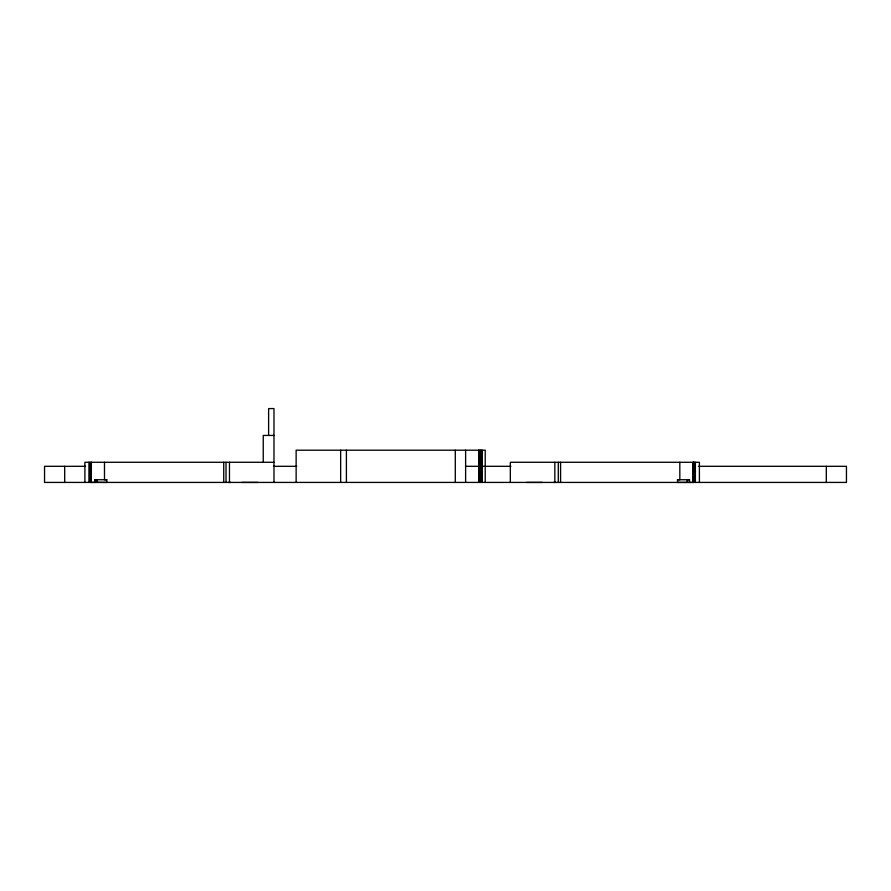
<?xml version="1.0" encoding="UTF-8"?>
<svg xmlns="http://www.w3.org/2000/svg" width="891" height="891" viewBox="0 0 891 891"><rect width="100%" height="100%" fill="white"/><g stroke="black" fill="none" stroke-linecap="round" stroke-linejoin="round"><path stroke-width="1.34" d="M94.791 482.421L97.086 482.354L97.086 479.737L94.791 479.737L94.791 482.421L90.782 482.421M553.434 482.421L555.728 482.421M228.575 482.421L230.88 482.421M689.523 482.421L677.516 482.421L677.516 479.737L689.523 479.737L689.523 482.421L693.532 482.421L693.532 462.284M273.983 435.432L263.246 435.432L263.246 462.284M273.983 462.284L84.901 462.284L84.901 482.421M85.536 466.316L44.55 466.316L44.55 482.421L846.45 482.421L846.45 466.316L698.433 466.316M273.47 466.316L296.803 466.316M465.625 466.316L510.933 466.316M97.086 482.354L106.786 482.421L106.786 479.737L104.492 479.737L104.492 462.284M677.516 479.737L679.822 479.737L679.822 462.284M689.523 479.737L687.228 479.737L687.228 482.354M94.791 479.737L106.786 479.737M826.313 466.316L826.313 482.421M699.402 482.421L699.402 462.284L510.331 462.284L510.331 482.421M695.381 462.284L695.381 482.421M694.49 462.284L694.49 482.421M693.276 462.284L693.276 482.421M692.953 462.284L692.953 482.421M560.584 462.284L560.584 482.421M558.289 462.284L558.289 482.421M554.837 462.284L554.837 482.421M542.552 482.421L526.436 482.421M485.216 482.421L485.216 450.2L296.135 450.2L296.135 482.421M482.343 450.2L482.343 482.421M481.196 450.2L481.196 482.421M480.305 450.2L480.305 482.421M479.091 450.2L479.091 482.421M478.768 450.2L478.768 482.421M465.625 450.2L465.625 482.421M455.29 450.2L455.29 482.421M346.399 450.2L346.399 482.421M340.652 450.2L340.652 482.421M273.983 482.421L273.983 408.579L268.614 408.579L268.614 435.432M257.867 482.421L241.762 482.421M229.466 462.284L229.466 482.421M226.024 462.284L226.024 482.421M223.73 462.284L223.73 482.421M91.361 462.284L91.361 482.421M91.038 462.284L91.038 482.421M89.824 462.284L89.824 482.421M88.933 462.284L88.933 482.421M64.687 466.316L64.687 482.421"/></g></svg>
